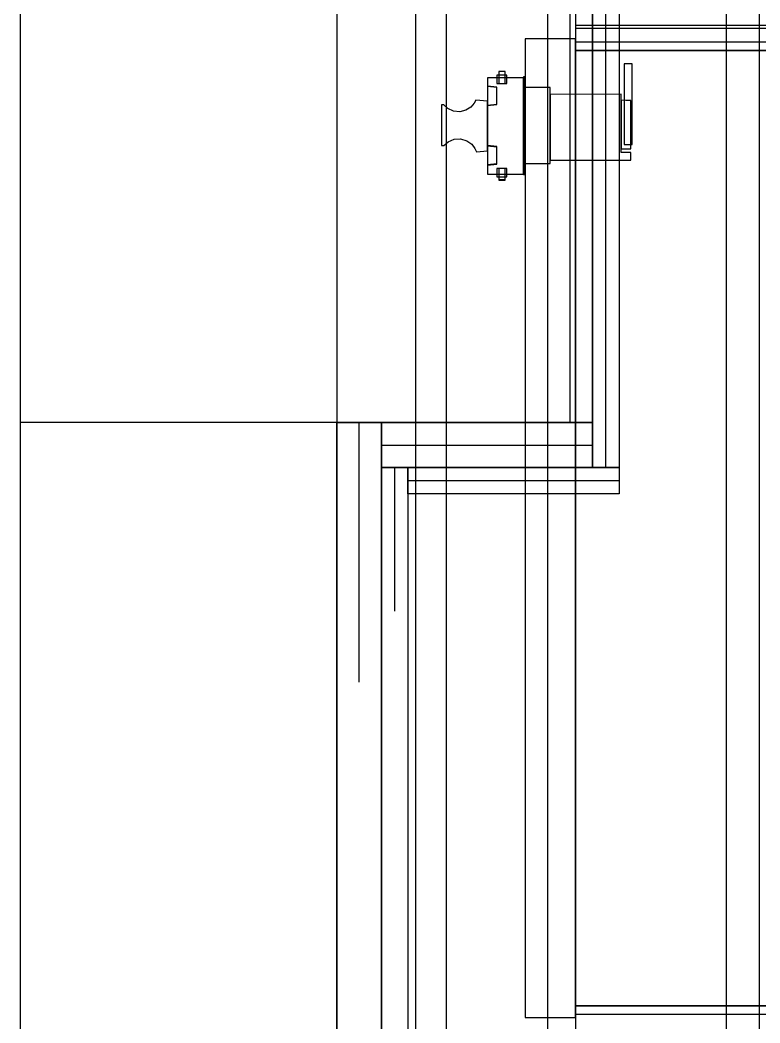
# Model space of a CAD drawing. Extents: x -23.2 to 18.8, y -18.4 to 11.3.
# Drawn here: x -5.5678 to -5.2874, y -5.4431 to -5.0631 of the extents above; entities that cross this region are included whole.
import ezdxf

# ---------------------------------------------------------------- set-up
doc = ezdxf.new("R2010")
doc.units = 0
doc.linetypes.add('Dashed', pattern=[0.75, 0.5, -0.25])
for name, color, linetype in [('COVERING', 8, 'Continuous'), ('EJE_MUROS', 8, 'Continuous'), ('FURNISHINGELEMENT', 8, 'Continuous'), ('LOSAS', 3, 'Continuous'), ('MUROS', 7, 'Continuous'), ('VIGAS', 5, 'Continuous')]:
    doc.layers.add(name, color=color, linetype=linetype)

msp = doc.modelspace()

# ---------------------------------------------------------------- linework, layer by layer
at = {"layer": 'COVERING'}
msp.add_line((-5.44778, -4.32623), (-5.44778, -8.39409), dxfattribs=at)
at = {"layer": 'EJE_MUROS', "linetype": 'Dashed'}
for p, q in [((-5.34578, -5.23267), (-5.34578, -5.00567)), ((-5.35928, -5.21567), (-5.35928, -5.01567)), ((-5.43928, -8.31408), (-5.43928, -5.21567)), ((-5.43078, -5.22417), (-5.35078, -5.22417)), ((-5.42578, -8.28709), (-5.42578, -5.23267)), ((-5.42078, -5.23767), (-5.34078, -5.23767))]:
    msp.add_line(p, q, dxfattribs=at)
at = {"layer": 'FURNISHINGELEMENT'}
for p, q in [((-5.30018, -4.68517, 3.5416), (-5.30018, -5.06617, 3.5416)), ((-5.28748, -5.06617, 3.5416), (-5.28748, -4.68517, 3.5416)), ((-5.35733, -5.05664, 5.36405), (-5.35733, -5.06617, 5.36405)), ((-4.91918, -5.06517, 5.36405), (-5.35733, -5.06517, 5.36405)), ((-5.35733, -5.06517, 5.36405), (-5.35733, -5.07469, 5.36405)), ((-5.28748, -5.06517, 3.5416), (-5.30018, -5.06517, 3.5416)), ((-5.30018, -5.06517, 3.5416), (-5.30018, -5.44617, 3.5416)), ((-5.28748, -5.44617, 3.5416), (-5.28748, -5.06517, 3.5416)), ((-5.35733, -5.06617, 5.36405), (-4.91918, -5.06617, 5.36405)), ((-5.30018, -5.06617, 3.5416), (-5.28748, -5.06617, 3.5416)), ((-5.35733, -5.0702, 5.36064), (-5.37638, -5.0702, 5.36064)), ((-5.37638, -5.0702, 5.36064), (-5.37638, -5.07469, 5.3625)), ((-5.35733, -5.07469, 5.3625), (-5.35733, -5.0702, 5.36064)), ((-5.35733, -5.07152, 3.55112), (-5.35733, -5.43982, 3.55112)), ((-4.93188, -5.07152, 3.55112), (-5.35733, -5.07152, 3.55112)), ((-5.37638, -5.07469, 5.3625), (-5.37638, -5.43664, 5.3625)), ((-5.35733, -5.43664, 5.3625), (-5.35733, -5.07469, 5.3625)), ((-5.35733, -5.07469, 5.36405), (-5.35733, -5.43664, 5.36405)), ((-4.91918, -5.07469, 5.36405), (-5.35733, -5.07469, 5.36405)), ((-5.35733, -5.07469, 5.36405), (-4.93188, -5.07469, 5.36405)), ((-5.33582, -5.07979, 4.45855), (-5.33887, -5.07979, 4.45855)), ((-5.33887, -5.07979, 4.45855), (-5.33887, -5.08143, 4.46032)), ((-5.33582, -5.08143, 4.46032), (-5.33582, -5.07979, 4.45855)), ((-5.38713, -5.08406, 4.48976), (-5.38713, -5.08723, 4.48976)), ((-5.38332, -5.08406, 4.48976), (-5.38713, -5.08406, 4.48976)), ((-5.38332, -5.08406, 4.46691), (-5.38713, -5.08406, 4.46691)), ((-5.38713, -5.08406, 4.46691), (-5.38713, -5.08723, 4.46691)), ((-5.38395, -5.08261, 4.48046), (-5.38638, -5.08261, 4.48046)), ((-5.38638, -5.08261, 4.48046), (-5.38638, -5.0838, 4.48227)), ((-5.38395, -5.08269, 4.50339), (-5.38638, -5.08269, 4.50339)), ((-5.38638, -5.08269, 4.50339), (-5.38638, -5.08386, 4.50518)), ((-5.38638, -5.0838, 4.48227), (-5.38638, -5.08537, 4.48375)), ((-5.38638, -5.08386, 4.50518), (-5.38638, -5.0854, 4.50666)), ((-5.38395, -5.0838, 4.48227), (-5.38395, -5.08261, 4.48046)), ((-5.38395, -5.08386, 4.50518), (-5.38395, -5.08269, 4.50339)), ((-5.38395, -5.08537, 4.48375), (-5.38395, -5.0838, 4.48227)), ((-5.38395, -5.0854, 4.50666), (-5.38395, -5.08386, 4.50518)), ((-5.38332, -5.08723, 4.48976), (-5.38332, -5.08406, 4.48976)), ((-5.38332, -5.08723, 4.46691), (-5.38332, -5.08406, 4.46691)), ((-5.33887, -5.08143, 4.46032), (-5.33887, -5.08346, 4.46163)), ((-5.33887, -5.08346, 4.46163), (-5.33887, -5.08575, 4.4624)), ((-5.33582, -5.08346, 4.46163), (-5.33582, -5.08143, 4.46032)), ((-5.33582, -5.08575, 4.4624), (-5.33582, -5.08346, 4.46163)), ((-5.37697, -5.08505, 4.52491), (-5.39068, -5.08505, 4.52491)), ((-5.39068, -5.08505, 4.52491), (-5.39068, -5.08743, 4.5259)), ((-5.39068, -5.08743, 4.5259), (-5.39068, -5.11917, 4.5259)), ((-5.38713, -5.08723, 4.48976), (-5.38332, -5.08723, 4.48976)), ((-5.38713, -5.08723, 4.46691), (-5.38332, -5.08723, 4.46691)), ((-5.38638, -5.08537, 4.48375), (-5.38638, -5.08723, 4.48484)), ((-5.38638, -5.0854, 4.50666), (-5.38638, -5.08723, 4.50776)), ((-5.38638, -5.08723, 4.50776), (-5.38395, -5.08723, 4.50776)), ((-5.38638, -5.08723, 4.48484), (-5.38395, -5.08723, 4.48484)), ((-5.38395, -5.08723, 4.48484), (-5.38395, -5.08537, 4.48375)), ((-5.38395, -5.08723, 4.50776), (-5.38395, -5.0854, 4.50666)), ((-5.37638, -5.08467, 4.58651), (-5.37697, -5.08467, 4.58651)), ((-5.37697, -5.08467, 4.58651), (-5.37697, -5.08568, 4.58782)), ((-5.37697, -5.08743, 4.5259), (-5.37697, -5.08505, 4.52491)), ((-5.37697, -5.08568, 4.58782), (-5.37697, -5.08699, 4.58883)), ((-5.37697, -5.08699, 4.58883), (-5.37697, -5.08852, 4.58946)), ((-5.37697, -5.11917, 4.5259), (-5.37697, -5.08743, 4.5259)), ((-5.37638, -5.08568, 4.58782), (-5.37638, -5.08467, 4.58651)), ((-5.37638, -5.08699, 4.58883), (-5.37638, -5.08568, 4.58782)), ((-5.37638, -5.08852, 4.58946), (-5.37638, -5.08699, 4.58883)), ((-5.33887, -5.08575, 4.4624), (-5.33887, -5.10429, 4.4624)), ((-5.33582, -5.10429, 4.4624), (-5.33582, -5.08575, 4.4624)), ((-5.38713, -5.08862, 4.48091), (-5.39068, -5.08822, 4.4773)), ((-5.39068, -5.08822, 4.4773), (-5.39068, -5.08928, 4.47649)), ((-5.38713, -5.08866, 4.50315), (-5.39068, -5.08826, 4.49952)), ((-5.39068, -5.08826, 4.49952), (-5.39068, -5.08932, 4.4987)), ((-5.39068, -5.08928, 4.47649), (-5.39068, -5.09051, 4.47598)), ((-5.39068, -5.08932, 4.4987), (-5.39068, -5.09056, 4.49819)), ((-5.39068, -5.09051, 4.47598), (-5.39068, -5.09183, 4.47581)), ((-5.39068, -5.09056, 4.49819), (-5.39068, -5.09189, 4.49802)), ((-5.39068, -5.09183, 4.47581), (-5.39068, -5.09315, 4.47598)), ((-5.39068, -5.09189, 4.49802), (-5.39068, -5.09322, 4.49819)), ((-5.38713, -5.09183, 4.4777), (-5.38713, -5.08862, 4.48091)), ((-5.38713, -5.09189, 4.49992), (-5.38713, -5.08866, 4.50315)), ((-5.38713, -5.09504, 4.48091), (-5.38713, -5.09183, 4.4777)), ((-5.38713, -5.09512, 4.50315), (-5.38713, -5.09189, 4.49992)), ((-5.37697, -5.08852, 4.58946), (-5.37697, -5.09017, 4.58968)), ((-5.37697, -5.09017, 4.58968), (-5.37697, -5.11613, 4.58968)), ((-5.37638, -5.09017, 4.58968), (-5.37638, -5.08852, 4.58946)), ((-5.36684, -5.08872, 4.52086), (-5.37638, -5.08872, 4.52086)), ((-5.37638, -5.08872, 4.52086), (-5.37638, -5.09231, 4.52235)), ((-5.37638, -5.11613, 4.58968), (-5.37638, -5.09017, 4.58968)), ((-5.36684, -5.09231, 4.52235), (-5.36684, -5.08872, 4.52086)), ((-5.33994, -5.09129, 4.46015), (-5.36684, -5.09141, 4.46123)), ((-5.36684, -5.09141, 4.46123), (-5.36684, -5.09361, 4.4637)), ((-5.33994, -5.09357, 4.46299), (-5.33994, -5.09129, 4.46015)), ((-5.40723, -5.09533, 4.46015), (-5.40801, -5.09533, 4.46015)), ((-5.40801, -5.09533, 4.46015), (-5.40801, -5.09717, 4.46174)), ((-5.40568, -5.09669, 4.46139), (-5.40723, -5.09533, 4.46015)), ((-5.39568, -5.09469, 4.4594), (-5.39694, -5.0961, 4.46091)), ((-5.39501, -5.09347, 4.45742), (-5.39568, -5.09469, 4.4594)), ((-5.39068, -5.09387, 4.45818), (-5.39501, -5.09347, 4.45742)), ((-5.39068, -5.09315, 4.47598), (-5.39068, -5.09438, 4.47649)), ((-5.39068, -5.09322, 4.49819), (-5.39068, -5.09445, 4.4987)), ((-5.39068, -5.0956, 4.46044), (-5.39068, -5.09387, 4.45818)), ((-5.39068, -5.09438, 4.47649), (-5.39068, -5.09544, 4.4773)), ((-5.39068, -5.09445, 4.4987), (-5.39068, -5.09552, 4.49952)), ((-5.39068, -5.09544, 4.4773), (-5.38713, -5.09504, 4.48091)), ((-5.39068, -5.09552, 4.49952), (-5.38713, -5.09512, 4.50315)), ((-5.39068, -5.09786, 4.46217), (-5.39068, -5.0956, 4.46044)), ((-5.37638, -5.09231, 4.52235), (-5.37638, -5.11396, 4.52235)), ((-5.36684, -5.11396, 4.52235), (-5.36684, -5.09231, 4.52235)), ((-5.36684, -5.09361, 4.4637), (-5.36684, -5.09633, 4.46561)), ((-5.33814, -5.09357, 4.44272), (-5.33994, -5.09352, 4.44272)), ((-5.33994, -5.09352, 4.44272), (-5.33994, -5.10315, 4.44272)), ((-5.33994, -5.0965, 4.46514), (-5.33994, -5.09357, 4.46299)), ((-5.33633, -5.09362, 4.44272), (-5.33814, -5.09357, 4.44272)), ((-5.33633, -5.10315, 4.44272), (-5.33633, -5.09362, 4.44272)), ((-5.40801, -5.09717, 4.46174), (-5.40801, -5.09932, 4.46287)), ((-5.40801, -5.09932, 4.46287), (-5.40801, -5.10167, 4.4635)), ((-5.40355, -5.09764, 4.46204), (-5.40568, -5.09669, 4.46139)), ((-5.40115, -5.09786, 4.46217), (-5.40355, -5.09764, 4.46204)), ((-5.39884, -5.09729, 4.46182), (-5.40115, -5.09786, 4.46217)), ((-5.39694, -5.0961, 4.46091), (-5.39884, -5.09729, 4.46182)), ((-5.39068, -5.10048, 4.46326), (-5.39068, -5.09786, 4.46217)), ((-5.36684, -5.09633, 4.46561), (-5.36684, -5.0994, 4.46686)), ((-5.36684, -5.0994, 4.46686), (-5.36684, -5.10268, 4.46738)), ((-5.33994, -5.09988, 4.46648), (-5.33994, -5.0965, 4.46514)), ((-5.40801, -5.10167, 4.4635), (-5.40801, -5.1041, 4.4636)), ((-5.39068, -5.1033, 4.46363), (-5.39068, -5.10048, 4.46326)), ((-5.39068, -5.10612, 4.46326), (-5.39068, -5.1033, 4.46363)), ((-5.36684, -5.10268, 4.46738), (-5.36684, -5.10598, 4.46714)), ((-5.33994, -5.10349, 4.4669), (-5.33994, -5.09988, 4.46648)), ((-5.33994, -5.10315, 4.44272), (-5.33994, -5.10578, 4.44306)), ((-5.33633, -5.10578, 4.44306), (-5.33633, -5.10315, 4.44272)), ((-5.40801, -5.1041, 4.4636), (-5.40801, -5.10649, 4.46315)), ((-5.40801, -5.10649, 4.46315), (-5.40801, -5.10872, 4.46218)), ((-5.39068, -5.10874, 4.46217), (-5.39068, -5.10612, 4.46326)), ((-5.36684, -5.10598, 4.46714), (-5.36684, -5.10915, 4.46616)), ((-5.33994, -5.10709, 4.46638), (-5.33994, -5.10349, 4.4669)), ((-5.33994, -5.10578, 4.44306), (-5.33994, -5.10823, 4.44408)), ((-5.33994, -5.11044, 4.46495), (-5.33994, -5.10709, 4.46638)), ((-5.33887, -5.10429, 4.4624), (-5.33887, -5.10657, 4.46163)), ((-5.33887, -5.10657, 4.46163), (-5.33887, -5.1086, 4.46031)), ((-5.33633, -5.10823, 4.44408), (-5.33633, -5.10578, 4.44306)), ((-5.33582, -5.10657, 4.46163), (-5.33582, -5.10429, 4.4624)), ((-5.33582, -5.1086, 4.46031), (-5.33582, -5.10657, 4.46163)), ((-5.40801, -5.10872, 4.46218), (-5.40801, -5.11068, 4.46075)), ((-5.40801, -5.11068, 4.46075), (-5.40723, -5.11068, 4.46075)), ((-5.40723, -5.11068, 4.46075), (-5.40555, -5.10923, 4.46187)), ((-5.40555, -5.10923, 4.46187), (-5.40331, -5.10831, 4.46241)), ((-5.40331, -5.10831, 4.46241), (-5.40083, -5.10818, 4.46247)), ((-5.40083, -5.10818, 4.46247), (-5.39848, -5.10888, 4.46209)), ((-5.39848, -5.10888, 4.46209), (-5.3966, -5.11022, 4.46115)), ((-5.3966, -5.11022, 4.46115), (-5.39541, -5.11176, 4.4596)), ((-5.39068, -5.111, 4.46044), (-5.39068, -5.10874, 4.46217)), ((-5.38713, -5.1111, 4.48117), (-5.39068, -5.1107, 4.47756)), ((-5.39068, -5.1107, 4.47756), (-5.39068, -5.11176, 4.47675)), ((-5.38713, -5.11128, 4.50394), (-5.39068, -5.11088, 4.50031)), ((-5.39068, -5.11088, 4.50031), (-5.39068, -5.11195, 4.4995)), ((-5.39068, -5.11273, 4.45818), (-5.39068, -5.111, 4.46044)), ((-5.36684, -5.10915, 4.46616), (-5.36684, -5.11202, 4.46449)), ((-5.33994, -5.10823, 4.44408), (-5.33994, -5.11033, 4.44569)), ((-5.33994, -5.11033, 4.44569), (-5.33994, -5.11195, 4.4478)), ((-5.33994, -5.11331, 4.46272), (-5.33994, -5.11044, 4.46495)), ((-5.33887, -5.1086, 4.46031), (-5.33887, -5.11024, 4.45854)), ((-5.33887, -5.11024, 4.45854), (-5.33582, -5.11024, 4.45854)), ((-5.33633, -5.11033, 4.44569), (-5.33633, -5.10823, 4.44408)), ((-5.33633, -5.11195, 4.4478), (-5.33633, -5.11033, 4.44569)), ((-5.33582, -5.11024, 4.45854), (-5.33582, -5.1086, 4.46031)), ((-5.39541, -5.11176, 4.4596), (-5.39481, -5.11306, 4.45756)), ((-5.39481, -5.11306, 4.45756), (-5.39068, -5.11273, 4.45818)), ((-5.39068, -5.11176, 4.47675), (-5.39068, -5.11299, 4.47624)), ((-5.39068, -5.11195, 4.4995), (-5.39068, -5.11319, 4.49898)), ((-5.39068, -5.11299, 4.47624), (-5.39068, -5.11431, 4.47607)), ((-5.39068, -5.11319, 4.49898), (-5.39068, -5.11451, 4.49881)), ((-5.39068, -5.11431, 4.47607), (-5.39068, -5.11564, 4.47624)), ((-5.39068, -5.11451, 4.49881), (-5.39068, -5.11584, 4.49898)), ((-5.38713, -5.11431, 4.47796), (-5.38713, -5.1111, 4.48117)), ((-5.38713, -5.11451, 4.50071), (-5.38713, -5.11128, 4.50394)), ((-5.38713, -5.11753, 4.48117), (-5.38713, -5.11431, 4.47796)), ((-5.38713, -5.11774, 4.50394), (-5.38713, -5.11451, 4.50071)), ((-5.37638, -5.11396, 4.52235), (-5.37638, -5.11754, 4.52086)), ((-5.36684, -5.11202, 4.46449), (-5.36684, -5.11443, 4.46222)), ((-5.36684, -5.11754, 4.52086), (-5.36684, -5.11396, 4.52235)), ((-5.36684, -5.11443, 4.46222), (-5.36684, -5.11627, 4.45945)), ((-5.33994, -5.11195, 4.4478), (-5.33633, -5.11195, 4.4478)), ((-5.33814, -5.11331, 4.46267), (-5.33994, -5.11331, 4.46272)), ((-5.33633, -5.11331, 4.46262), (-5.33814, -5.11331, 4.46267)), ((-5.33633, -5.11476, 4.46044), (-5.33633, -5.11331, 4.46262)), ((-5.33633, -5.11619, 4.4583), (-5.33633, -5.11476, 4.46044)), ((-5.39068, -5.11564, 4.47624), (-5.39068, -5.11687, 4.47675)), ((-5.39068, -5.11584, 4.49898), (-5.39068, -5.11708, 4.4995)), ((-5.39068, -5.11687, 4.47675), (-5.39068, -5.11792, 4.47756)), ((-5.39068, -5.11708, 4.4995), (-5.39068, -5.11814, 4.50031)), ((-5.39068, -5.11792, 4.47756), (-5.38713, -5.11753, 4.48117)), ((-5.39068, -5.11814, 4.50031), (-5.38713, -5.11774, 4.50394)), ((-5.37697, -5.11613, 4.58968), (-5.37697, -5.11777, 4.58946)), ((-5.37697, -5.11777, 4.58946), (-5.37697, -5.1193, 4.58883)), ((-5.37638, -5.11777, 4.58946), (-5.37638, -5.11613, 4.58968)), ((-5.37638, -5.11754, 4.52086), (-5.36684, -5.11754, 4.52086)), ((-5.37638, -5.1193, 4.58883), (-5.37638, -5.11777, 4.58946)), ((-5.36684, -5.11627, 4.45945), (-5.35188, -5.11627, 4.45883)), ((-5.35188, -5.11627, 4.45883), (-5.33633, -5.11619, 4.4583)), ((-5.39068, -5.11917, 4.5259), (-5.39068, -5.12155, 4.52491)), ((-5.39068, -5.12155, 4.52491), (-5.37697, -5.12155, 4.52491)), ((-5.38332, -5.11937, 4.48976), (-5.38713, -5.11937, 4.48976)), ((-5.38713, -5.11937, 4.48976), (-5.38713, -5.12254, 4.48976)), ((-5.38332, -5.11937, 4.46691), (-5.38713, -5.11937, 4.46691)), ((-5.38713, -5.11937, 4.46691), (-5.38713, -5.12254, 4.46691)), ((-5.38395, -5.11937, 4.50759), (-5.38638, -5.11937, 4.50759)), ((-5.38638, -5.11937, 4.50759), (-5.38638, -5.12109, 4.50647)), ((-5.38395, -5.11937, 4.48472), (-5.38638, -5.11937, 4.48472)), ((-5.38638, -5.11937, 4.48472), (-5.38638, -5.12115, 4.48361)), ((-5.38638, -5.12109, 4.50647), (-5.38638, -5.12253, 4.505)), ((-5.38638, -5.12115, 4.48361), (-5.38638, -5.12264, 4.48213)), ((-5.38395, -5.12109, 4.50647), (-5.38395, -5.11937, 4.50759)), ((-5.38395, -5.12115, 4.48361), (-5.38395, -5.11937, 4.48472)), ((-5.38395, -5.12253, 4.505), (-5.38395, -5.12109, 4.50647)), ((-5.38395, -5.12264, 4.48213), (-5.38395, -5.12115, 4.48361)), ((-5.38332, -5.12254, 4.48976), (-5.38332, -5.11937, 4.48976)), ((-5.38332, -5.12254, 4.46691), (-5.38332, -5.11937, 4.46691)), ((-5.37697, -5.12155, 4.52491), (-5.37697, -5.11917, 4.5259)), ((-5.37697, -5.1193, 4.58883), (-5.37697, -5.12062, 4.58782)), ((-5.37697, -5.12062, 4.58782), (-5.37697, -5.12163, 4.58651)), ((-5.37697, -5.12163, 4.58651), (-5.37638, -5.12163, 4.58651)), ((-5.37638, -5.12062, 4.58782), (-5.37638, -5.1193, 4.58883)), ((-5.37638, -5.12163, 4.58651), (-5.37638, -5.12062, 4.58782)), ((-5.38713, -5.12254, 4.48976), (-5.38332, -5.12254, 4.48976)), ((-5.38713, -5.12254, 4.46691), (-5.38332, -5.12254, 4.46691)), ((-5.38638, -5.12253, 4.505), (-5.38638, -5.12361, 4.50325)), ((-5.38638, -5.12264, 4.48213), (-5.38638, -5.12377, 4.48036)), ((-5.38638, -5.12361, 4.50325), (-5.38395, -5.12361, 4.50325)), ((-5.38638, -5.12377, 4.48036), (-5.38395, -5.12377, 4.48036)), ((-5.38395, -5.12361, 4.50325), (-5.38395, -5.12253, 4.505)), ((-5.38395, -5.12377, 4.48036), (-5.38395, -5.12264, 4.48213)), ((-5.37638, -5.43664, 5.3625), (-5.37638, -5.44113, 5.36064)), ((-5.35733, -5.44113, 5.36064), (-5.35733, -5.43664, 5.3625)), ((-5.35733, -5.43664, 5.36405), (-4.91918, -5.43664, 5.36405)), ((-4.93188, -5.43664, 5.36405), (-5.35733, -5.43664, 5.36405)), ((-5.35733, -5.43664, 5.36405), (-5.35733, -5.44617, 5.36405)), ((-5.37638, -5.44113, 5.36064), (-5.35733, -5.44113, 5.36064)), ((-5.35733, -5.43982, 3.55112), (-4.93188, -5.43982, 3.55112))]:
    msp.add_line(p, q, dxfattribs=at)
at = {"layer": 'LOSAS'}
for p, q in [((-5.40616, -8.35624), (-5.40616, -4.25624)), ((-5.41778, -8.36408), (-5.41778, -4.27646))]:
    msp.add_line(p, q, dxfattribs=at)
at = {"layer": 'MUROS'}
for p, q in [((-5.56778, -4.11123), (-5.56778, -8.52909)), ((-5.35078, -5.23267), (-5.35078, -5.00567)), ((-5.34078, -5.00567), (-5.34078, -5.23267)), ((-5.36778, -5.21567), (-5.36778, -5.01567)), ((-5.35078, -5.01567), (-5.35078, -5.21567)), ((-5.44778, -8.31408), (-5.44778, -5.21567)), ((-5.44778, -5.21567), (-5.43078, -5.21567)), ((-5.43078, -5.21567), (-5.43078, -8.31408)), ((-5.43078, -5.21567), (-5.35078, -5.21567)), ((-5.43078, -5.23267), (-5.43078, -5.21567)), ((-5.35078, -5.21567), (-5.36778, -5.21567)), ((-5.35078, -5.21567), (-5.35078, -5.23267)), ((-5.35078, -5.23267), (-5.43078, -5.23267)), ((-5.43078, -8.28709), (-5.43078, -5.23267)), ((-5.43078, -5.23267), (-5.42078, -5.23267)), ((-5.42078, -5.23267), (-5.42078, -8.28709)), ((-5.42078, -5.23267), (-5.34078, -5.23267)), ((-5.42078, -5.24267), (-5.42078, -5.23267)), ((-5.34078, -5.23267), (-5.35078, -5.23267)), ((-5.34078, -5.23267), (-5.34078, -5.24267)), ((-5.34078, -5.24267), (-5.42078, -5.24267))]:
    msp.add_line(p, q, dxfattribs=at)
at = {"layer": 'VIGAS'}
for p, q in [((-5.36778, -5.21567), (-5.56778, -5.21567)), ((-5.36778, -8.30908), (-5.36778, -5.21567))]:
    msp.add_line(p, q, dxfattribs=at)

doc.saveas('drawing.dxf')
